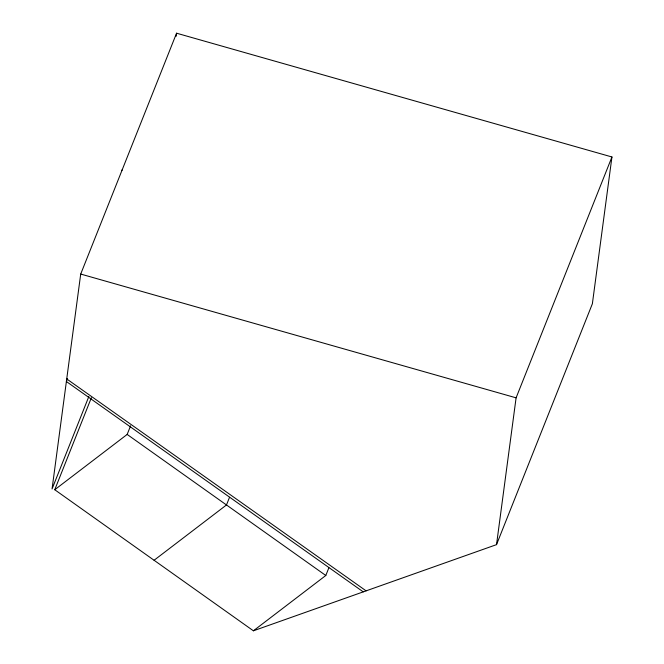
<?xml version="1.0" encoding="UTF-8"?>
<svg xmlns="http://www.w3.org/2000/svg" width="664" height="664" viewBox="0 0 664 664"><rect width="100%" height="100%" fill="white"/><g stroke="black" fill="none" stroke-linecap="round" stroke-linejoin="round"><path stroke-width="1" d="M91.391 397.678L54.755 489.733L253.399 630.8L496.523 544.638L592.371 303.78L611.942 156.978L176.566 33.2L80.709 274.058L52.058 488.97L88.868 396.474M121.927 170.49L122.002 169.934M176.151 36.288L176.566 33.2M496.523 544.638L516.094 397.836L611.942 156.978M67.537 378.621L66.383 381.518L363.249 591.873M54.755 489.733L127.164 434.43L130.6 425.798M229.536 497.286L226.482 504.955L154.081 560.267M253.399 630.8L325.8 575.489L328.854 567.82M80.709 274.058L516.094 397.836M66.724 378.945L366.105 590.86M127.164 434.43L325.8 575.489"/></g></svg>
